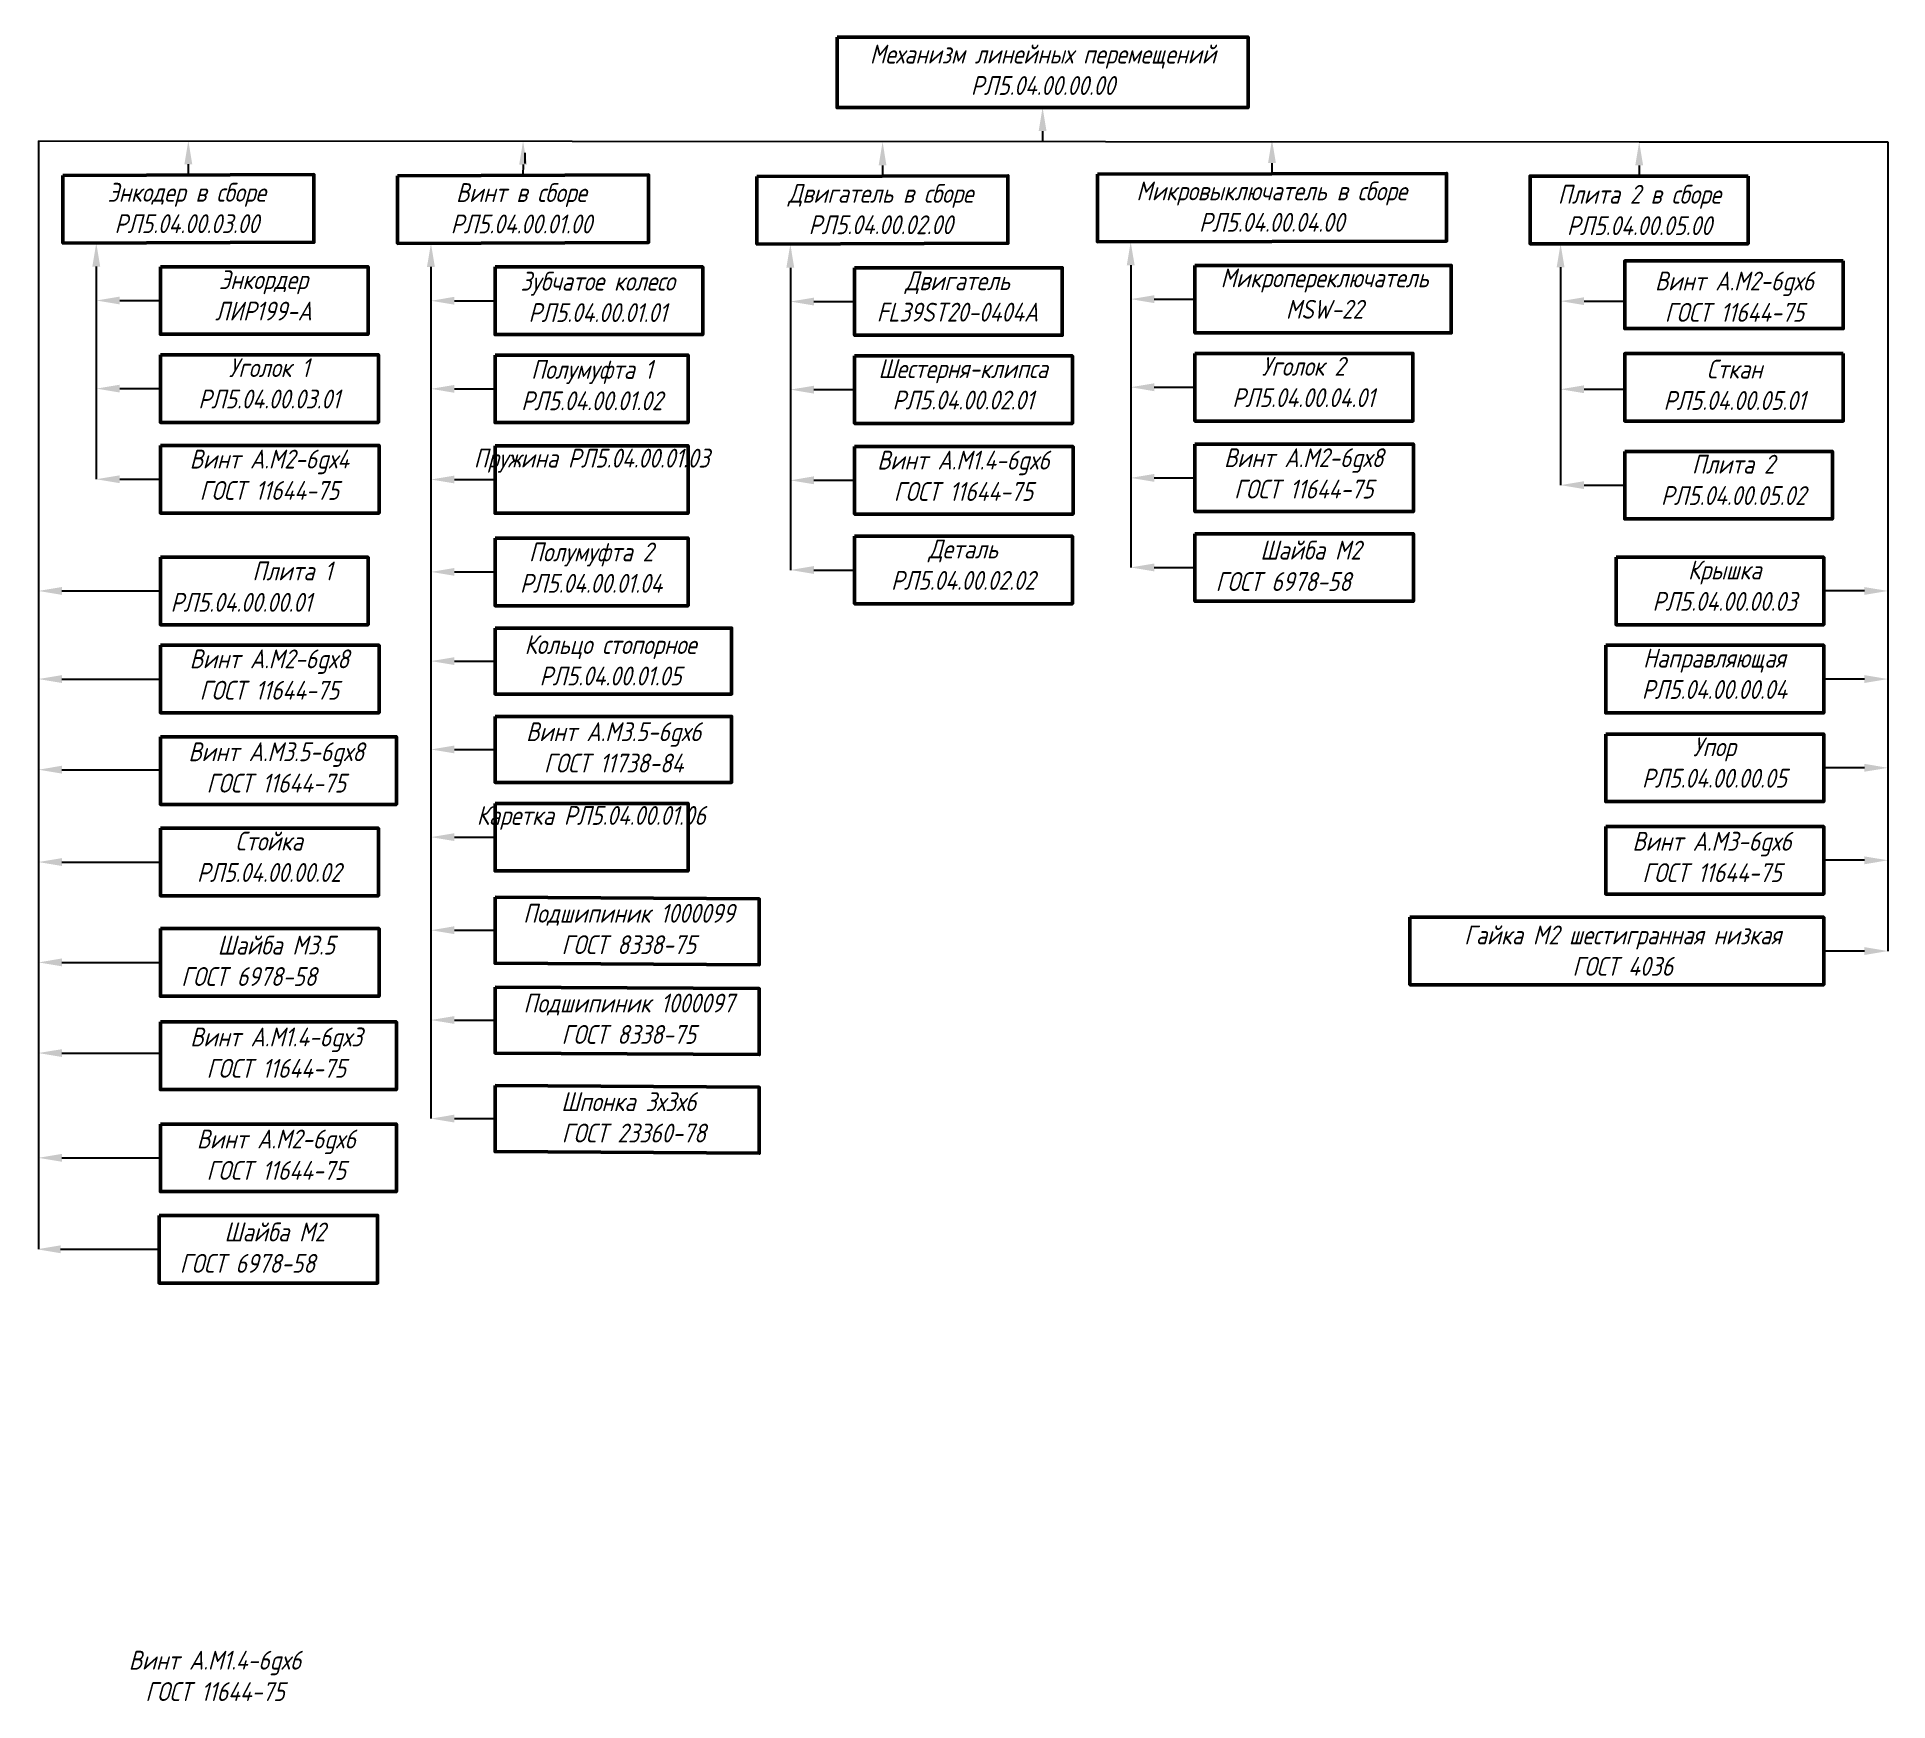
# Model space of a CAD drawing. Header units: millimetres. Extents: x 8 to 401, y -68 to 285.
import ezdxf

# ---------------------------------------------------------------- set-up
doc = ezdxf.new("R2010")
doc.units = ezdxf.units.MM
for name, color, linetype, lineweight in [('линии', 7, 'Continuous', 50), ('стрелочки', 90, 'Continuous', 25), ('ТЕКСТ', 50, 'Continuous', 25)]:
    doc.layers.add(name, color=color, linetype=linetype, lineweight=lineweight)
doc.styles.add('E', font='simplex.shx', dxfattribs={"width": 0.8, "oblique": 15})

msp = doc.modelspace()

# ---------------------------------------------------------------- linework, layer by layer
at = {"layer": 'линии'}
for points in [[(177.8, 285.42), (265.12, 285.42), (265.12, 270.44), (177.8, 270.44)], [(13.26, 256), (66.6, 256.19), (66.6, 241.83), (13.26, 241.64)], [(84.38, 255.94), (137.72, 256.13), (137.72, 241.78), (84.38, 241.58)], [(160.76, 255.77), (214.1, 255.96), (214.1, 241.61), (160.76, 241.41)], [(233.1, 256.28), (307.3, 256.43), (307.3, 242.07), (233.1, 241.93)], [(371.39, 255.86), (325.07, 255.86), (325.07, 241.5), (371.39, 241.5)], [(33.99, 236.62), (78.12, 236.62), (78.12, 222.26), (33.99, 222.26)], [(105.11, 236.56), (149.24, 236.56), (149.24, 222.21), (105.11, 222.21)], [(181.49, 236.39), (225.62, 236.39), (225.62, 222.04), (181.49, 222.04)], [(253.83, 236.9), (308.31, 236.9), (308.31, 222.55), (253.83, 222.55)], [(391.63, 237.84), (345.18, 237.84), (345.18, 223.48), (391.63, 223.48)], [(33.99, 217.9), (80.32, 217.9), (80.32, 203.54), (33.99, 203.54)], [(105.11, 217.84), (146.12, 217.84), (146.12, 203.49), (105.11, 203.49)], [(181.49, 217.67), (227.81, 217.67), (227.81, 203.32), (181.49, 203.32)], [(253.83, 218.19), (300.15, 218.19), (300.15, 203.83), (253.83, 203.83)], [(391.63, 218.16), (345.18, 218.16), (345.18, 203.8), (391.63, 203.8)], [(33.99, 198.64), (80.44, 198.64), (80.44, 184.28), (33.99, 184.28)], [(105.11, 198.58), (146.12, 198.58), (146.12, 184.23), (105.11, 184.23)], [(181.49, 198.41), (227.94, 198.41), (227.94, 184.06), (181.49, 184.06)], [(253.83, 198.92), (300.28, 198.92), (300.28, 184.57), (253.83, 184.57)], [(345.18, 197.38), (389.31, 197.38), (389.31, 183.03), (345.18, 183.03)], [(105.11, 178.95), (146.12, 178.95), (146.12, 164.59), (105.11, 164.59)], [(181.49, 179.35), (227.81, 179.35), (227.81, 165), (181.49, 165)], [(253.83, 179.89), (300.28, 179.89), (300.28, 165.54), (253.83, 165.54)], [(33.99, 174.9), (78.12, 174.9), (78.12, 160.55), (33.99, 160.55)], [(343.35, 174.9), (387.48, 174.9), (387.48, 160.54), (343.35, 160.54)], [(105.11, 159.82), (155.37, 159.82), (155.37, 145.8), (105.11, 145.8)], [(33.99, 156.18), (80.44, 156.18), (80.44, 141.83), (33.99, 141.83)], [(341.15, 156.18), (387.48, 156.18), (387.48, 141.82), (341.15, 141.82)], [(105.11, 141.05), (155.37, 141.05), (155.37, 127.03), (105.11, 127.03)], [(33.99, 136.73), (84.15, 136.73), (84.15, 122.38), (33.99, 122.38)], [(341.15, 137.32), (387.48, 137.32), (387.48, 122.96), (341.15, 122.96)], [(105.11, 122.59), (146.12, 122.59), (146.12, 108.23), (105.11, 108.23)], [(33.99, 117.3), (80.32, 117.3), (80.32, 102.94), (33.99, 102.94)], [(341.15, 117.67), (387.48, 117.67), (387.48, 103.31), (341.15, 103.31)], [(105.11, 102.64), (161.23, 102.3), (161.23, 88.28), (105.11, 88.62)], [(299.51, 98.39), (387.48, 98.39), (387.48, 84.03), (299.51, 84.03)], [(33.99, 95.97), (80.44, 95.97), (80.44, 81.61), (33.99, 81.61)], [(105.11, 83.56), (161.23, 83.22), (161.23, 69.2), (105.11, 69.54)], [(33.99, 76.13), (84.15, 76.13), (84.15, 61.78), (33.99, 61.78)], [(105.11, 62.61), (161.23, 62.27), (161.23, 48.25), (105.11, 48.59)], [(33.99, 54.45), (84.15, 54.45), (84.15, 40.09), (33.99, 40.09)], [(33.69, 35.02), (80.14, 35.02), (80.14, 20.66), (33.69, 20.66)]]:
    msp.add_lwpolyline(points, close=True, dxfattribs=at)
at = {"layer": 'стрелочки'}
for p, q in [((221.44, 265.44), (221.44, 263.15)), ((8.05, 263.4), (348.25, 263.14)), ((8.05, 263.4), (8.05, 27.89)), ((111.45, 260.82), (111.45, 258.54)), ((348.25, 263.14), (401.12, 263.14)), ((401.12, 263.14), (401.12, 91.21)), ((39.91, 258.38), (39.91, 256.09)), ((111.04, 258.32), (111.03, 256.04)), ((187.43, 258.15), (187.43, 255.87)), ((270.19, 258.64), (270.18, 256.35)), ((348.23, 258.14), (348.23, 255.86)), ((20.35, 236.64), (20.35, 191.46)), ((91.47, 236.58), (91.47, 55.6)), ((167.85, 236.41), (167.85, 172.17)), ((240.18, 236.93), (240.18, 172.72)), ((331.54, 236.5), (331.54, 190.21)), ((25.35, 229.44), (33.99, 229.44)), ((96.47, 229.38), (105.11, 229.38)), ((172.85, 229.21), (181.49, 229.21)), ((245.18, 229.73), (253.83, 229.73)), ((336.54, 229.3), (345.18, 229.3)), ((25.35, 210.72), (33.99, 210.72)), ((96.47, 210.67), (105.11, 210.67)), ((172.85, 210.5), (181.49, 210.5)), ((245.18, 211.01), (253.83, 211.01)), ((336.54, 210.58), (345.18, 210.58)), ((25.35, 191.46), (33.99, 191.46)), ((96.47, 191.4), (105.11, 191.4)), ((172.85, 191.23), (181.49, 191.23)), ((245.18, 191.75), (253.83, 191.75)), ((336.54, 190.21), (345.18, 190.21)), ((96.47, 171.77), (105.11, 171.77)), ((172.85, 172.17), (181.49, 172.17)), ((245.18, 172.72), (253.83, 172.72)), ((13.05, 167.72), (33.99, 167.72)), ((396.12, 167.72), (387.48, 167.72)), ((96.47, 152.81), (105.11, 152.81)), ((13.05, 149), (33.99, 149)), ((396.12, 149), (387.48, 149)), ((96.47, 134.04), (105.11, 134.04)), ((396.12, 130.14), (387.48, 130.14)), ((13.05, 129.74), (33.99, 129.74)), ((96.47, 115.41), (105.11, 115.41)), ((396.12, 110.49), (387.48, 110.49)), ((13.05, 110.12), (33.99, 110.12)), ((96.47, 95.63), (105.11, 95.63)), ((396.12, 91.21), (387.48, 91.21)), ((13.05, 88.79), (33.99, 88.79)), ((96.47, 76.55), (105.11, 76.55)), ((13.05, 69.53), (33.99, 69.53)), ((25.35, 69.53), (33.99, 69.53)), ((96.47, 55.6), (105.11, 55.6)), ((13.05, 47.27), (33.99, 47.27)), ((25.35, 47.27), (33.99, 47.27)), ((12.75, 27.84), (33.69, 27.84)), ((25.05, 27.84), (33.69, 27.84))]:
    msp.add_line(p, q, dxfattribs=at)
for points in [[(222.29, 265.44), (220.62, 265.44), (221.46, 270.44)], [(271.04, 258.64), (269.37, 258.64), (270.2, 263.64)], [(40.75, 258.38), (39.08, 258.38), (39.91, 263.38)], [(111.89, 258.32), (110.22, 258.32), (111.05, 263.32)], [(188.28, 258.15), (186.62, 258.15), (187.45, 263.15)], [(349.08, 258.14), (347.41, 258.14), (348.25, 263.14)], [(21.18, 236.64), (19.51, 236.64), (20.35, 241.64)], [(92.3, 236.58), (90.63, 236.58), (91.47, 241.58)], [(168.68, 236.41), (167.01, 236.41), (167.85, 241.41)], [(241.02, 236.93), (239.35, 236.93), (240.18, 241.93)], [(332.37, 236.5), (330.71, 236.5), (331.54, 241.5)], [(25.35, 230.27), (25.35, 228.61), (20.35, 229.44)], [(96.47, 230.22), (96.47, 228.55), (91.47, 229.38)], [(172.85, 230.05), (172.85, 228.38), (167.85, 229.21)], [(245.18, 230.56), (245.18, 228.89), (240.18, 229.73)], [(336.54, 230.13), (336.54, 228.47), (331.54, 229.3)], [(25.35, 211.55), (25.35, 209.89), (20.35, 210.72)], [(96.47, 211.5), (96.47, 209.83), (91.47, 210.67)], [(172.85, 211.33), (172.85, 209.66), (167.85, 210.5)], [(245.18, 211.84), (245.18, 210.17), (240.18, 211.01)], [(336.54, 211.42), (336.54, 209.75), (331.54, 210.58)], [(25.35, 192.29), (25.35, 190.62), (20.35, 191.46)], [(96.47, 192.24), (96.47, 190.57), (91.47, 191.4)], [(172.85, 192.07), (172.85, 190.4), (167.85, 191.23)], [(245.18, 192.58), (245.18, 190.91), (240.18, 191.75)], [(336.54, 191.04), (336.54, 189.37), (331.54, 190.21)], [(245.18, 173.55), (245.18, 171.88), (240.18, 172.72)], [(96.47, 172.61), (96.47, 170.94), (91.47, 171.77)], [(172.85, 173.01), (172.85, 171.34), (167.85, 172.17)], [(13.05, 168.56), (13.05, 166.89), (8.05, 167.72)], [(396.12, 168.55), (396.12, 166.89), (401.12, 167.72)], [(96.47, 153.65), (96.47, 151.98), (91.47, 152.81)], [(13.05, 149.84), (13.05, 148.17), (8.05, 149)], [(396.12, 149.83), (396.12, 148.17), (401.12, 149)], [(96.47, 134.87), (96.47, 133.21), (91.47, 134.04)], [(13.05, 130.58), (13.05, 128.91), (8.05, 129.74)], [(396.12, 130.98), (396.12, 129.31), (401.12, 130.14)], [(96.47, 116.25), (96.47, 114.58), (91.47, 115.41)], [(13.05, 110.95), (13.05, 109.28), (8.05, 110.12)], [(396.12, 111.32), (396.12, 109.65), (401.12, 110.49)], [(96.47, 96.47), (96.47, 94.8), (91.47, 95.63)], [(396.12, 92.04), (396.12, 90.37), (401.12, 91.21)], [(13.05, 89.63), (13.05, 87.96), (8.05, 88.79)], [(96.47, 77.39), (96.47, 75.72), (91.47, 76.55)], [(13.05, 70.36), (13.05, 68.7), (8.05, 69.53)], [(96.47, 56.44), (96.47, 54.77), (91.47, 55.6)], [(13.05, 48.1), (13.05, 46.43), (8.05, 47.27)], [(12.75, 28.67), (12.75, 27), (7.75, 27.84)]]:
    msp.add_solid(points, dxfattribs=at)

# ---------------------------------------------------------------- texts
at = {"layer": 'ТЕКСТ', "char_height": 4, "style": 'E'}
for s, width, gutter_width, heights, insert, attachment_point in [('\\pxqc;Механизм линейных перемещений\\PРЛ5.04.00.00.00', 85.5805, 0, [15.08], (178.73, 283.79), 1), ('\\pxqc;Энкодер в сборе\\PРЛ5.04.00.03.00', 51.7462, 0, [15.13], (13.69, 254.43), 1), ('\\pxqc;Винт в сборе\\PРЛ5.04.00.01.00', 51.7462, 0, [15.13], (84.81, 254.37), 1), ('\\pxqc;Двигатель в сборе\\PРЛ5.04.00.02.00', 51.7462, 0, [15.13], (161.18, 254.2), 1), ('\\pxqc;Микровыключатель в сборе\\PРЛ5.04.00.04.00', 73.2425, 15.24, [15.13], (233.52, 254.72), 1), ('\\pxqc;Плита 2 в сборе\\PРЛ5.04.00.05.00', 51.7462, 0, [15.13], (374.16, 254.01), 3), ('\\pxqc;Микропереключатель\\PMSW-22', 51.7462, 0, [15.13], (255.51, 236.24), 1), ('\\pxqc;Энкордер \\PЛИР199-А', 51.7462, 0, [15.13], (29.99, 235.86), 1), ('\\pxqc;Зубчатое колесо \\PРЛ5.04.00.01.01', 51.7462, 0, [15.13], (101.03, 235.54), 1), ('\\pxqc;Двигатель \\PFL39ST20-0404A', 51.7462, 0, [15.13], (177.49, 235.63), 1), ('\\pxqc,t17;Винт А.М2-6gх6\\PГОСТ 11644-75', 55.1995, 0, [13.93], (396.09, 235.58), 3), ('\\pxqc;Уголок 1\\PРЛ5.04.00.03.01', 51.7462, 0, [15.13], (31.19, 217.17), 1), ('\\pxqc;Полумуфта 1\\PРЛ5.04.00.01.02', 51.7462, 0, [15.13], (99.79, 216.79), 1), ('\\pxqc;Шестерня-клипса\\PРЛ5.04.00.02.01', 51.7462, 0, [15.13], (178.69, 216.95), 1), ('\\pxqc;Уголок 2\\PРЛ5.04.00.04.01', 51.7462, 0, [15.13], (251.02, 217.46), 1), ('\\pxqc,t17;Сткан ^JРЛ5.04.00.05.01', 55.1995, 0, [13.93], (396.09, 216.86), 3), ('\\pxqc,t17;Винт А.М2-6gх4\\PГОСТ 11644-75', 55.1995, 0, [13.93], (29.53, 197.74), 1), ('\\pxqc;Пружина РЛ5.04.00.01.03', 51.7462, 0, [15.13], (99.74, 197.94), 1), ('\\pxqc,t17;Винт А.М1.4-6gх6\\PГОСТ 11644-75', 55.1995, 0, [13.93], (177.03, 197.52), 1), ('\\pxqc,t17;Винт А.М2-6gх8\\PГОСТ 11644-75', 55.1995, 0, [13.93], (249.36, 198.03), 1), ('\\pxqc;Плита 2\\PРЛ5.04.00.05.02', 51.7462, 0, [15.13], (342.38, 196.66), 1), ('\\pxqc;Полумуфта 2\\PРЛ5.04.00.01.04', 51.7462, 0, [15.13], (99.64, 178.01), 1), ('\\pxqc;Деталь\\PРЛ5.04.00.02.02', 51.7462, 0, [15.13], (178.69, 178.63), 1), ('\\pxqc;Шайба М2\\P\\pq*;ГОСТ 6978-58', 40.3893, 0, [11.53], (258.24, 178.39), 1), ('\\pxqc;Плита 1\\P\\pq*;РЛ5.04.00.00.01', 51.7462, 0, [15.13], (36.13, 173.97), 1), ('\\pxqc;Крышка\\PРЛ5.04.00.00.03', 51.7462, 0, [15.13], (340.54, 174.17), 1), ('\\pxqc;Кольцо стопорное РЛ5.04.00.01.05', 51.7462, 0, [15.13], (103.76, 158.32), 1), ('\\pxqc,t17;Винт А.М2-6gх8\\PГОСТ 11644-75', 55.1995, 0, [13.93], (29.53, 155.29), 1), ('\\pxqc;Направляющая\\PРЛ5.04.00.00.04', 51.7462, 0, [15.13], (338.35, 155.45), 1), ('\\pxqc;Винт А.М3.5-6gх6 ГОСТ 11738-84', 48.8896, 0, [19.9], (105.87, 139.81), 1), ('\\pxqc,t17;Винт А.М3.5-6gх8\\PГОСТ 11644-75', 55.1995, 0, [13.93], (31, 135.55), 1), ('\\pxqc;Упор\\PРЛ5.04.00.00.05', 51.7462, 0, [15.13], (338.35, 136.6), 1), ('\\pxqc;Каретка РЛ5.04.00.01.06', 51.7462, 0, [15.13], (99.66, 122.02), 1), ('\\pxqc;Стойка\\PРЛ5.04.00.00.02', 51.7462, 0, [15.13], (31.19, 116.57), 1), ('\\pxqc;Винт А.М3-6gх6\\PГОСТ 11644-75', 46.0711, 24.88, [12.56], (340.69, 116.53), 1), ('\\pxqc;Подшипиник 1000099 ГОСТ 8338-75', 53.8701, 0, [17.56], (106.58, 101.23), 1), ('\\pxqc;Шайба М3.5\\P\\pq*;ГОСТ 6978-58', 40.3893, 0, [11.53], (38.4, 94.46), 1), ('\\pxqc,t17;Гайка М2 шестигранная низкая\\PГОСТ 4036', 110.3991, 0, [13.93], (289.55, 96.63), 1), ('\\pxqc;Подшипиник 1000097 ГОСТ 8338-75', 53.8701, 0, [17.56], (106.58, 82.15), 1), ('\\pxqc,t17;Винт А.М1.4-6gх3\\PГОСТ 11644-75', 55.1995, 0, [13.93], (31, 74.95), 1), ('\\pxqc;Шпонка 3х3х6\\P ГОСТ 23360-78', 53.8701, 0, [17.56], (106.58, 61.2), 1), ('\\pxqc,t17;Винт А.М2-6gх6\\PГОСТ 11644-75', 55.1995, 0, [13.93], (31, 53.26), 1), ('\\pxqc;Шайба М2\\P\\pq*;ГОСТ 6978-58', 40.3893, 0, [11.53], (38.1, 33.51), 1), ('\\pxqc;Винт А.М1.4-6gх6\\PГОСТ 11644-75', 51.7462, 0, [15.13], (19.71, -57.48), 1)]:
    msp.add_mtext_dynamic_manual_height_columns(s, width=width, gutter_width=gutter_width, heights=heights, dxfattribs=dict(at, insert=insert, attachment_point=attachment_point))

doc.saveas('drawing.dxf')
